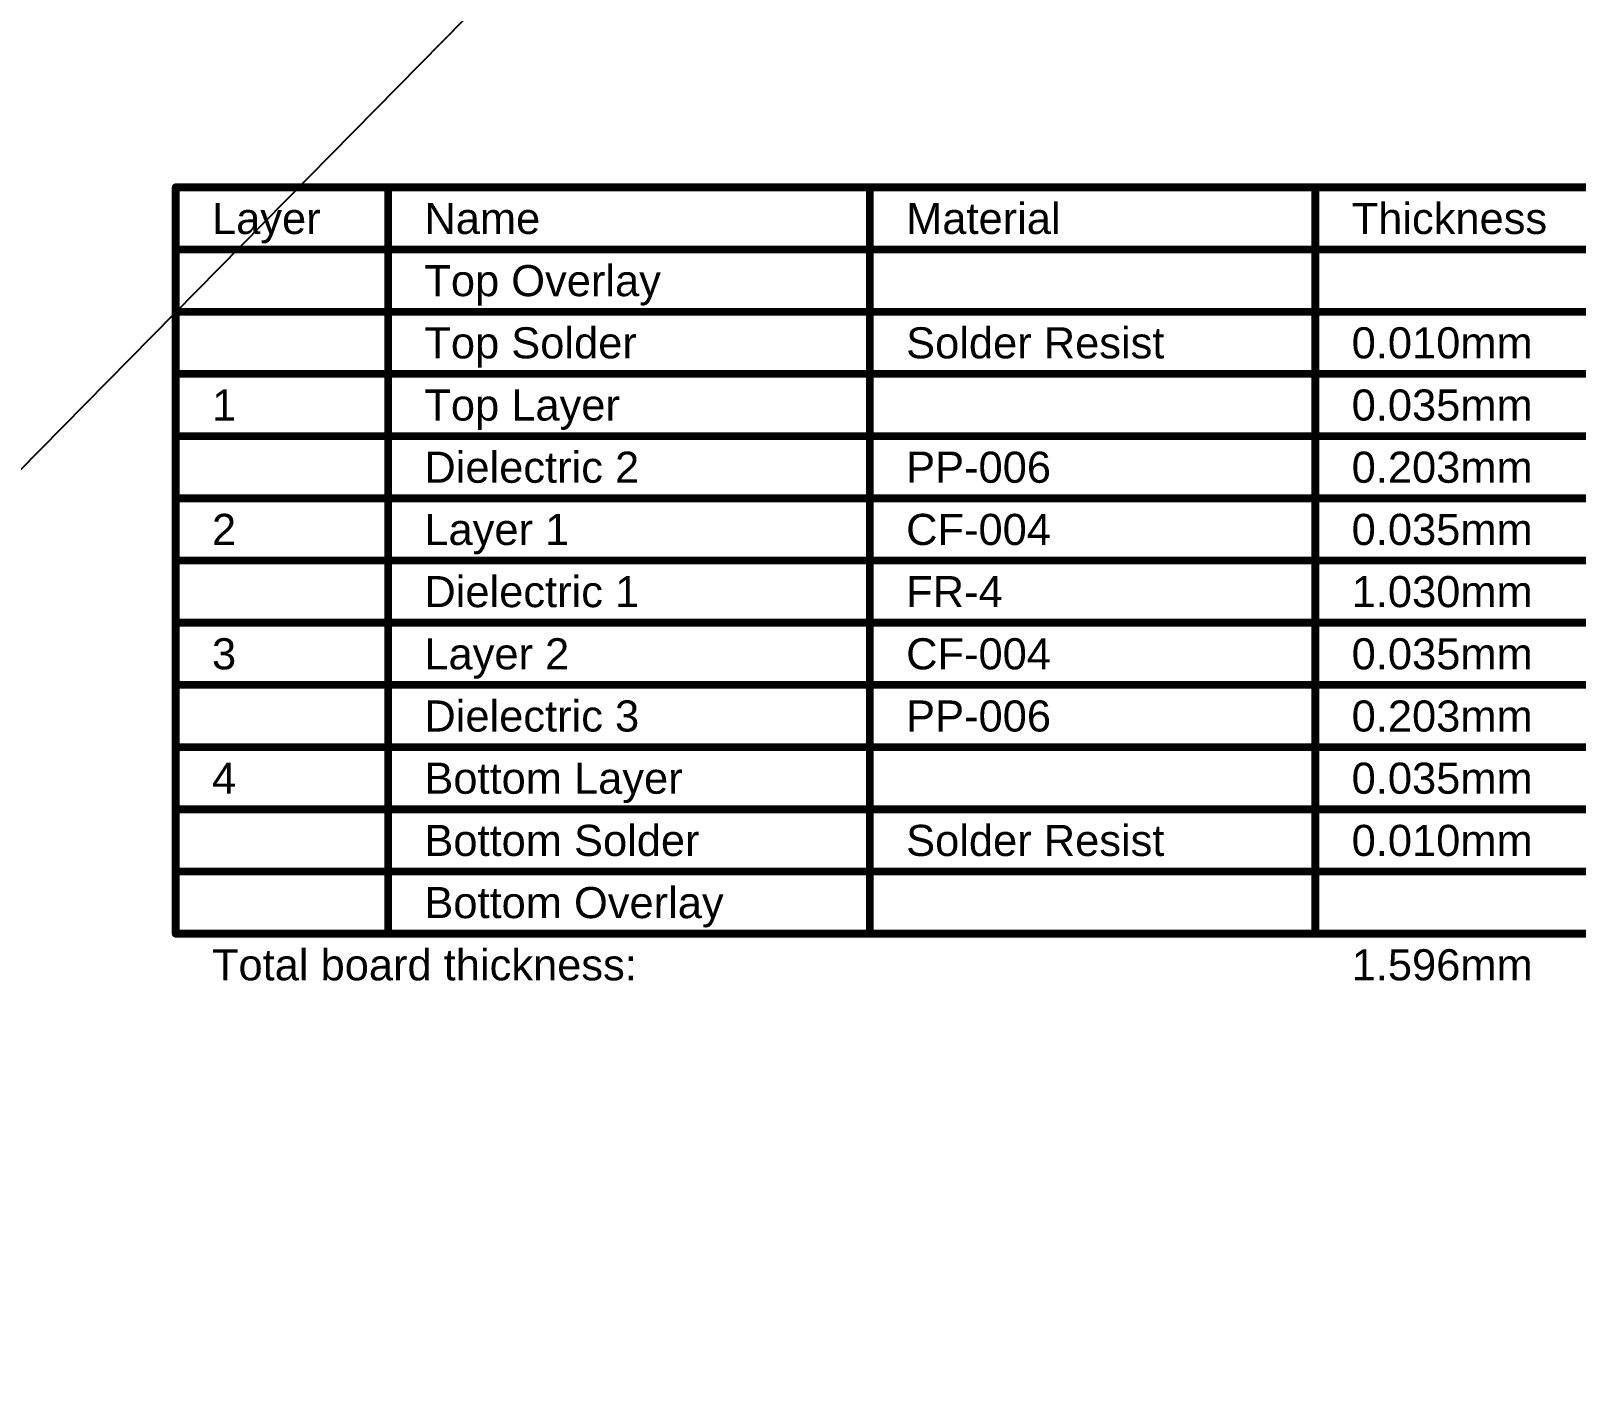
# Model space of a CAD drawing. Header units: inches. Extents: x -4 to 5258, y -4 to 5281.
# Drawn here: x 175 to 250.8, y 79.4 to 145.3 of the extents above; entities that cross this region are included whole.
import ezdxf

# ---------------------------------------------------------------- set-up
doc = ezdxf.new("R2010")
doc.units = ezdxf.units.IN
doc.layers.add('Fabrication', color=76, linetype='Continuous')
doc.layers.add('Top Solder', color=216, linetype='Continuous')
doc.styles.add('Arial', font='', dxfattribs={"height": 0.2})
doc.styles.get('Arial').set_extended_font_data('Arial')

# ---------------------------------------------------------------- blocks, each defined once
blk = doc.blocks.new('SON_8_5_6__170')
at = {"layer": 'Top Solder'}
blk.add_line((0.323, 2.338), (-5201.151, 5129.383), dxfattribs=at)

msp = doc.modelspace()

# ---------------------------------------------------------------- linework, layer by layer
at = {"layer": 'Fabrication'}
for points in [[(182.11, 101.094, 0.381, 0.381, 0), (182.11, 137.67, 0.381, 0.381, 0)], [(182.11, 137.67, 0.381, 0.381, 0), (297.395, 137.67, 0.381, 0.381, 0)], [(192.521, 101.094, 0.381, 0.381, 0), (192.521, 137.67, 0.381, 0.381, 0)], [(216.137, 101.094, 0.381, 0.381, 0), (216.137, 137.67, 0.381, 0.381, 0)], [(237.975, 101.094, 0.381, 0.381, 0), (237.975, 137.67, 0.381, 0.381, 0)], [(182.11, 134.622, 0.381, 0.381, 0), (297.395, 134.622, 0.381, 0.381, 0)], [(182.11, 131.574, 0.381, 0.381, 0), (192.521, 131.574, 0.381, 0.381, 0)], [(192.521, 131.574, 0.381, 0.381, 0), (216.137, 131.574, 0.381, 0.381, 0)], [(216.137, 131.574, 0.381, 0.381, 0), (237.975, 131.574, 0.381, 0.381, 0)], [(237.975, 131.574, 0.381, 0.381, 0), (254.481, 131.574, 0.381, 0.381, 0)], [(182.11, 128.526, 0.381, 0.381, 0), (192.521, 128.526, 0.381, 0.381, 0)], [(192.521, 128.526, 0.381, 0.381, 0), (216.137, 128.526, 0.381, 0.381, 0)], [(216.137, 128.526, 0.381, 0.381, 0), (237.975, 128.526, 0.381, 0.381, 0)], [(237.975, 128.526, 0.381, 0.381, 0), (254.481, 128.526, 0.381, 0.381, 0)], [(182.11, 125.478, 0.381, 0.381, 0), (192.521, 125.478, 0.381, 0.381, 0)], [(192.521, 125.478, 0.381, 0.381, 0), (216.137, 125.478, 0.381, 0.381, 0)], [(216.137, 125.478, 0.381, 0.381, 0), (237.975, 125.478, 0.381, 0.381, 0)], [(237.975, 125.478, 0.381, 0.381, 0), (254.481, 125.478, 0.381, 0.381, 0)], [(182.11, 122.43, 0.381, 0.381, 0), (192.521, 122.43, 0.381, 0.381, 0)], [(192.521, 122.43, 0.381, 0.381, 0), (216.137, 122.43, 0.381, 0.381, 0)], [(216.137, 122.43, 0.381, 0.381, 0), (237.975, 122.43, 0.381, 0.381, 0)], [(237.975, 122.43, 0.381, 0.381, 0), (254.481, 122.43, 0.381, 0.381, 0)], [(182.11, 119.382, 0.381, 0.381, 0), (192.521, 119.382, 0.381, 0.381, 0)], [(192.521, 119.382, 0.381, 0.381, 0), (216.137, 119.382, 0.381, 0.381, 0)], [(216.137, 119.382, 0.381, 0.381, 0), (237.975, 119.382, 0.381, 0.381, 0)], [(237.975, 119.382, 0.381, 0.381, 0), (254.481, 119.382, 0.381, 0.381, 0)], [(182.11, 116.334, 0.381, 0.381, 0), (192.521, 116.334, 0.381, 0.381, 0)], [(192.521, 116.334, 0.381, 0.381, 0), (216.137, 116.334, 0.381, 0.381, 0)], [(216.137, 116.334, 0.381, 0.381, 0), (237.975, 116.334, 0.381, 0.381, 0)], [(237.975, 116.334, 0.381, 0.381, 0), (254.481, 116.334, 0.381, 0.381, 0)], [(182.11, 113.286, 0.381, 0.381, 0), (192.521, 113.286, 0.381, 0.381, 0)], [(192.521, 113.286, 0.381, 0.381, 0), (216.137, 113.286, 0.381, 0.381, 0)], [(216.137, 113.286, 0.381, 0.381, 0), (237.975, 113.286, 0.381, 0.381, 0)], [(237.975, 113.286, 0.381, 0.381, 0), (254.481, 113.286, 0.381, 0.381, 0)], [(182.11, 110.238, 0.381, 0.381, 0), (192.521, 110.238, 0.381, 0.381, 0)], [(192.521, 110.238, 0.381, 0.381, 0), (216.137, 110.238, 0.381, 0.381, 0)], [(216.137, 110.238, 0.381, 0.381, 0), (237.975, 110.238, 0.381, 0.381, 0)], [(237.975, 110.238, 0.381, 0.381, 0), (254.481, 110.238, 0.381, 0.381, 0)], [(182.11, 107.19, 0.381, 0.381, 0), (192.521, 107.19, 0.381, 0.381, 0)], [(192.521, 107.19, 0.381, 0.381, 0), (216.137, 107.19, 0.381, 0.381, 0)], [(216.137, 107.19, 0.381, 0.381, 0), (237.975, 107.19, 0.381, 0.381, 0)], [(237.975, 107.19, 0.381, 0.381, 0), (254.481, 107.19, 0.381, 0.381, 0)], [(182.11, 104.142, 0.381, 0.381, 0), (192.521, 104.142, 0.381, 0.381, 0)], [(192.521, 104.142, 0.381, 0.381, 0), (216.137, 104.142, 0.381, 0.381, 0)], [(216.137, 104.142, 0.381, 0.381, 0), (237.975, 104.142, 0.381, 0.381, 0)], [(237.975, 104.142, 0.381, 0.381, 0), (254.481, 104.142, 0.381, 0.381, 0)], [(182.11, 101.094, 0.381, 0.381, 0), (192.521, 101.094, 0.381, 0.381, 0)], [(192.521, 101.094, 0.381, 0.381, 0), (216.137, 101.094, 0.381, 0.381, 0)], [(216.137, 101.094, 0.381, 0.381, 0), (237.975, 101.094, 0.381, 0.381, 0)], [(237.975, 101.094, 0.381, 0.381, 0), (254.481, 101.094, 0.381, 0.381, 0)]]:
    msp.add_lwpolyline(points, format="xyseb", dxfattribs=at)
for points in [[(182.014, 137.67, 0.191, 0.191, 1), (182.205, 137.67, 0.191, 0.191, 1)], [(182.014, 137.67, 0.191, 0.191, 1), (182.205, 137.67, 0.191, 0.191, 1)], [(192.426, 137.67, 0.191, 0.191, 1), (192.617, 137.67, 0.191, 0.191, 1)], [(216.042, 137.67, 0.191, 0.191, 1), (216.232, 137.67, 0.191, 0.191, 1)], [(237.88, 137.67, 0.191, 0.191, 1), (238.07, 137.67, 0.191, 0.191, 1)], [(182.014, 134.622, 0.191, 0.191, 1), (182.205, 134.622, 0.191, 0.191, 1)], [(182.014, 131.574, 0.191, 0.191, 1), (182.205, 131.574, 0.191, 0.191, 1)], [(192.426, 131.574, 0.191, 0.191, 1), (192.617, 131.574, 0.191, 0.191, 1)], [(192.426, 131.574, 0.191, 0.191, 1), (192.617, 131.574, 0.191, 0.191, 1)], [(216.042, 131.574, 0.191, 0.191, 1), (216.232, 131.574, 0.191, 0.191, 1)], [(216.042, 131.574, 0.191, 0.191, 1), (216.232, 131.574, 0.191, 0.191, 1)], [(237.88, 131.574, 0.191, 0.191, 1), (238.07, 131.574, 0.191, 0.191, 1)], [(237.88, 131.574, 0.191, 0.191, 1), (238.07, 131.574, 0.191, 0.191, 1)], [(182.014, 128.526, 0.191, 0.191, 1), (182.205, 128.526, 0.191, 0.191, 1)], [(192.426, 128.526, 0.191, 0.191, 1), (192.617, 128.526, 0.191, 0.191, 1)], [(192.426, 128.526, 0.191, 0.191, 1), (192.617, 128.526, 0.191, 0.191, 1)], [(216.042, 128.526, 0.191, 0.191, 1), (216.232, 128.526, 0.191, 0.191, 1)], [(216.042, 128.526, 0.191, 0.191, 1), (216.232, 128.526, 0.191, 0.191, 1)], [(237.88, 128.526, 0.191, 0.191, 1), (238.07, 128.526, 0.191, 0.191, 1)], [(237.88, 128.526, 0.191, 0.191, 1), (238.07, 128.526, 0.191, 0.191, 1)], [(182.014, 125.478, 0.191, 0.191, 1), (182.205, 125.478, 0.191, 0.191, 1)], [(192.426, 125.478, 0.191, 0.191, 1), (192.617, 125.478, 0.191, 0.191, 1)], [(192.426, 125.478, 0.191, 0.191, 1), (192.617, 125.478, 0.191, 0.191, 1)], [(216.042, 125.478, 0.191, 0.191, 1), (216.232, 125.478, 0.191, 0.191, 1)], [(216.042, 125.478, 0.191, 0.191, 1), (216.232, 125.478, 0.191, 0.191, 1)], [(237.88, 125.478, 0.191, 0.191, 1), (238.07, 125.478, 0.191, 0.191, 1)], [(237.88, 125.478, 0.191, 0.191, 1), (238.07, 125.478, 0.191, 0.191, 1)], [(182.014, 122.43, 0.191, 0.191, 1), (182.205, 122.43, 0.191, 0.191, 1)], [(192.426, 122.43, 0.191, 0.191, 1), (192.617, 122.43, 0.191, 0.191, 1)], [(192.426, 122.43, 0.191, 0.191, 1), (192.617, 122.43, 0.191, 0.191, 1)], [(216.042, 122.43, 0.191, 0.191, 1), (216.232, 122.43, 0.191, 0.191, 1)], [(216.042, 122.43, 0.191, 0.191, 1), (216.232, 122.43, 0.191, 0.191, 1)], [(237.88, 122.43, 0.191, 0.191, 1), (238.07, 122.43, 0.191, 0.191, 1)], [(237.88, 122.43, 0.191, 0.191, 1), (238.07, 122.43, 0.191, 0.191, 1)], [(182.014, 119.382, 0.191, 0.191, 1), (182.205, 119.382, 0.191, 0.191, 1)], [(192.426, 119.382, 0.191, 0.191, 1), (192.617, 119.382, 0.191, 0.191, 1)], [(192.426, 119.382, 0.191, 0.191, 1), (192.617, 119.382, 0.191, 0.191, 1)], [(216.042, 119.382, 0.191, 0.191, 1), (216.232, 119.382, 0.191, 0.191, 1)], [(216.042, 119.382, 0.191, 0.191, 1), (216.232, 119.382, 0.191, 0.191, 1)], [(237.88, 119.382, 0.191, 0.191, 1), (238.07, 119.382, 0.191, 0.191, 1)], [(237.88, 119.382, 0.191, 0.191, 1), (238.07, 119.382, 0.191, 0.191, 1)], [(182.014, 116.334, 0.191, 0.191, 1), (182.205, 116.334, 0.191, 0.191, 1)], [(192.426, 116.334, 0.191, 0.191, 1), (192.617, 116.334, 0.191, 0.191, 1)], [(192.426, 116.334, 0.191, 0.191, 1), (192.617, 116.334, 0.191, 0.191, 1)], [(216.042, 116.334, 0.191, 0.191, 1), (216.232, 116.334, 0.191, 0.191, 1)], [(216.042, 116.334, 0.191, 0.191, 1), (216.232, 116.334, 0.191, 0.191, 1)], [(237.88, 116.334, 0.191, 0.191, 1), (238.07, 116.334, 0.191, 0.191, 1)], [(237.88, 116.334, 0.191, 0.191, 1), (238.07, 116.334, 0.191, 0.191, 1)], [(182.014, 113.286, 0.191, 0.191, 1), (182.205, 113.286, 0.191, 0.191, 1)], [(192.426, 113.286, 0.191, 0.191, 1), (192.617, 113.286, 0.191, 0.191, 1)], [(192.426, 113.286, 0.191, 0.191, 1), (192.617, 113.286, 0.191, 0.191, 1)], [(216.042, 113.286, 0.191, 0.191, 1), (216.232, 113.286, 0.191, 0.191, 1)], [(216.042, 113.286, 0.191, 0.191, 1), (216.232, 113.286, 0.191, 0.191, 1)], [(237.88, 113.286, 0.191, 0.191, 1), (238.07, 113.286, 0.191, 0.191, 1)], [(237.88, 113.286, 0.191, 0.191, 1), (238.07, 113.286, 0.191, 0.191, 1)], [(182.014, 110.238, 0.191, 0.191, 1), (182.205, 110.238, 0.191, 0.191, 1)], [(192.426, 110.238, 0.191, 0.191, 1), (192.617, 110.238, 0.191, 0.191, 1)], [(192.426, 110.238, 0.191, 0.191, 1), (192.617, 110.238, 0.191, 0.191, 1)], [(216.042, 110.238, 0.191, 0.191, 1), (216.232, 110.238, 0.191, 0.191, 1)], [(216.042, 110.238, 0.191, 0.191, 1), (216.232, 110.238, 0.191, 0.191, 1)], [(237.88, 110.238, 0.191, 0.191, 1), (238.07, 110.238, 0.191, 0.191, 1)], [(237.88, 110.238, 0.191, 0.191, 1), (238.07, 110.238, 0.191, 0.191, 1)], [(182.014, 107.19, 0.191, 0.191, 1), (182.205, 107.19, 0.191, 0.191, 1)], [(192.426, 107.19, 0.191, 0.191, 1), (192.617, 107.19, 0.191, 0.191, 1)], [(192.426, 107.19, 0.191, 0.191, 1), (192.617, 107.19, 0.191, 0.191, 1)], [(216.042, 107.19, 0.191, 0.191, 1), (216.232, 107.19, 0.191, 0.191, 1)], [(216.042, 107.19, 0.191, 0.191, 1), (216.232, 107.19, 0.191, 0.191, 1)], [(237.88, 107.19, 0.191, 0.191, 1), (238.07, 107.19, 0.191, 0.191, 1)], [(237.88, 107.19, 0.191, 0.191, 1), (238.07, 107.19, 0.191, 0.191, 1)], [(182.014, 104.142, 0.191, 0.191, 1), (182.205, 104.142, 0.191, 0.191, 1)], [(192.426, 104.142, 0.191, 0.191, 1), (192.617, 104.142, 0.191, 0.191, 1)], [(192.426, 104.142, 0.191, 0.191, 1), (192.617, 104.142, 0.191, 0.191, 1)], [(216.042, 104.142, 0.191, 0.191, 1), (216.232, 104.142, 0.191, 0.191, 1)], [(216.042, 104.142, 0.191, 0.191, 1), (216.232, 104.142, 0.191, 0.191, 1)], [(237.88, 104.142, 0.191, 0.191, 1), (238.07, 104.142, 0.191, 0.191, 1)], [(237.88, 104.142, 0.191, 0.191, 1), (238.07, 104.142, 0.191, 0.191, 1)], [(182.014, 101.094, 0.191, 0.191, 1), (182.205, 101.094, 0.191, 0.191, 1)], [(182.014, 101.094, 0.191, 0.191, 1), (182.205, 101.094, 0.191, 0.191, 1)], [(192.426, 101.094, 0.191, 0.191, 1), (192.617, 101.094, 0.191, 0.191, 1)], [(192.426, 101.094, 0.191, 0.191, 1), (192.617, 101.094, 0.191, 0.191, 1)], [(192.426, 101.094, 0.191, 0.191, 1), (192.617, 101.094, 0.191, 0.191, 1)], [(216.042, 101.094, 0.191, 0.191, 1), (216.232, 101.094, 0.191, 0.191, 1)], [(216.042, 101.094, 0.191, 0.191, 1), (216.232, 101.094, 0.191, 0.191, 1)], [(216.042, 101.094, 0.191, 0.191, 1), (216.232, 101.094, 0.191, 0.191, 1)], [(237.88, 101.094, 0.191, 0.191, 1), (238.07, 101.094, 0.191, 0.191, 1)], [(237.88, 101.094, 0.191, 0.191, 1), (238.07, 101.094, 0.191, 0.191, 1)], [(237.88, 101.094, 0.191, 0.191, 1), (238.07, 101.094, 0.191, 0.191, 1)]]:
    msp.add_lwpolyline(points, format="xyseb", close=True, dxfattribs=at)

# ---------------------------------------------------------------- block references
at = {"rotation": 270}
msp.add_blockref('SON_8_5_6__170', (128.371, 79.737), dxfattribs=at)

# ---------------------------------------------------------------- texts
at = {"layer": 'Fabrication', "style": 'Arial'}
for s, p in [('Layer', (183.888, 135.384)), ('Name', (194.299, 135.384)), ('Material', (217.915, 135.384)), ('Thickness', (239.753, 135.384)), ('Top Overlay', (194.299, 132.336)), ('Top Solder', (194.299, 129.288)), ('Solder Resist', (217.915, 129.288)), ('0.010mm', (239.753, 129.288)), ('1', (183.888, 126.24)), ('Top Layer', (194.299, 126.24)), ('0.035mm', (239.753, 126.24)), ('Dielectric 2', (194.299, 123.192)), ('PP-006', (217.915, 123.192)), ('0.203mm', (239.753, 123.192)), ('2', (183.888, 120.144)), ('Layer 1', (194.299, 120.144)), ('CF-004', (217.915, 120.144)), ('0.035mm', (239.753, 120.144)), ('Dielectric 1', (194.299, 117.096)), ('FR-4', (217.915, 117.096)), ('1.030mm', (239.753, 117.096)), ('3', (183.888, 114.048)), ('Layer 2', (194.299, 114.048)), ('CF-004', (217.915, 114.048)), ('0.035mm', (239.753, 114.048)), ('Dielectric 3', (194.299, 111)), ('PP-006', (217.915, 111)), ('0.203mm', (239.753, 111)), ('4', (183.888, 107.952)), ('Bottom Layer', (194.299, 107.952)), ('0.035mm', (239.753, 107.952)), ('Bottom Solder', (194.299, 104.904)), ('Solder Resist', (217.915, 104.904)), ('0.010mm', (239.753, 104.904)), ('Bottom Overlay', (194.299, 101.856)), ('Total board thickness:', (183.888, 98.808)), ('1.596mm', (239.753, 98.808))]:
    msp.add_text(s, height=1.524, dxfattribs=at).set_placement(p)

doc.saveas('drawing.dxf')
